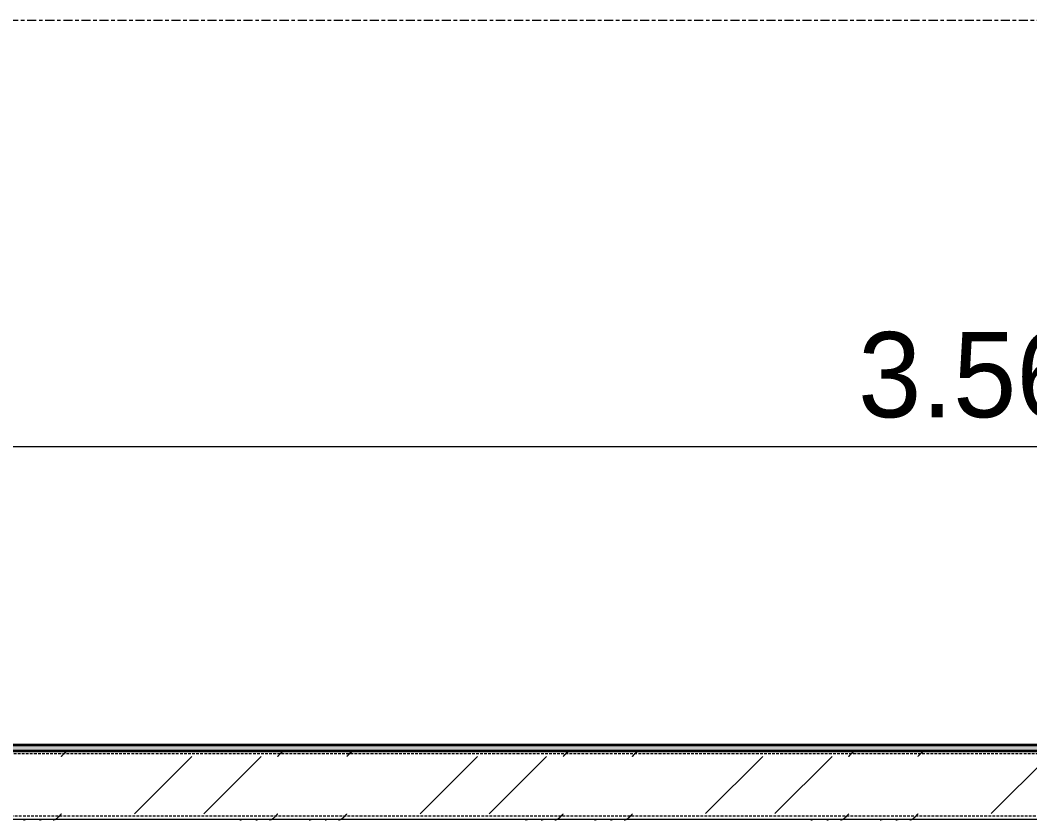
# Model space of a CAD drawing. Header units: centimetres. Extents: x -11896 to 2794, y -437 to 1921.
# Drawn here: x -3507.1 to -3329.3, y 374.7 to 515.5 of the extents above; entities that cross this region are included whole.
import ezdxf

# ---------------------------------------------------------------- set-up
doc = ezdxf.new("R2010")
doc.units = ezdxf.units.CM
doc.linetypes.add('Centre', pattern=[3.175, 0.635, -0.475, 1.59, -0.475])
doc.linetypes.add('Hidden', pattern=[0.714375, 0.47625, -0.238125])
for name, color, linetype, lineweight in [('A-ANNO-DIMS', 7, 'Continuous', 9), ('A-ANNO-DIMS-100', 7, 'Continuous', 9), ('A-FLOR', 7, 'Continuous', 9), ('A-FLOR-LEVL', 7, 'Continuous', 9), ('S-BEAM', 7, 'Continuous', 9)]:
    doc.layers.add(name, color=color, linetype=linetype, lineweight=lineweight)
doc.styles.add('Century Gothic_1', font='GOTHIC.TTF', dxfattribs={"height": 15})
doc.dimstyles.new('FCA_N_Cotas_E100', dxfattribs={"dimscale": 30.48, "dimtxt": 15.662524, "dimasz": 0.492126, "dimexe": 0.656168, "dimexo": 0.656168, "dimgap": 0.032808, "dimtad": 1, "dimlfac": 0.01, "dimrnd": 0.01, "dimzin": 0, "dimdsep": 46, "dimtxsty": 'Century Gothic_1', "dimblk1": 'OBLIQUE', "dimblk2": 'OBLIQUE', "dimsah": 1, "dimcen": 0.09, "dimdle": 0.656168, "dimazin": 2, "dimtfac": 1, "dimtdec": 4, "dimtix": 1, "dimtmove": 0, "dimatfit": 3, "dimfxl": 1, "dimtvp": 1, "dimtolj": 1, "dimtzin": 0, "dimarcsym": 2})

# ---------------------------------------------------------------- blocks, each defined once
blk = doc.blocks.new('FP_82-Sección 2-2')
at = {"layer": 'S-BEAM', "color": 9, "true_color": 0xc0c0c0}
for p, q in [((-4950.5, 385.91), (-4950.48, 385.93)), ((-4950.48, 385.93), (-4950.45, 385.96)), ((-4950.45, 385.96), (-4950.43, 385.99)), ((-4950.43, 385.99), (-4950.41, 386.01)), ((-4950.41, 386.01), (-4950.38, 386.04)), ((-4950.38, 386.04), (-4950.36, 386.07)), ((-4950.36, 386.07), (-4950.34, 386.09)), ((-4950.34, 386.09), (-4950.31, 386.12)), ((-4950.31, 386.12), (-4950.29, 386.14)), ((-4950.29, 386.14), (-4950.27, 386.17)), ((-4950.27, 386.17), (-4950.24, 386.19)), ((-4950.24, 386.19), (-4950.22, 386.22)), ((-4950.22, 386.22), (-4950.2, 386.24)), ((-4950.2, 386.24), (-4950.17, 386.27)), ((-4950.17, 386.27), (-4950.15, 386.29)), ((-4950.15, 386.29), (-4950.13, 386.32)), ((-4950.13, 386.32), (-4950.1, 386.34)), ((-4950.1, 386.34), (-4950.08, 386.36)), ((-4950.08, 386.36), (-4950.06, 386.39)), ((-4950.06, 386.39), (-4950.03, 386.41)), ((-4950.03, 386.41), (-4950.01, 386.43)), ((-4950.01, 386.43), (-4949.99, 386.46)), ((-4949.99, 386.46), (-4949.96, 386.48)), ((-4949.96, 386.48), (-4949.94, 386.5)), ((-4949.94, 386.5), (-4949.92, 386.52)), ((-4949.92, 386.52), (-4949.89, 386.54)), ((-4949.89, 386.54), (-4949.87, 386.56)), ((-4949.87, 386.56), (-4949.85, 386.59)), ((-4949.85, 386.59), (-4949.82, 386.61)), ((-4949.82, 386.61), (-4949.8, 386.62)), ((-4949.8, 386.62), (-4949.78, 386.64)), ((-4949.78, 386.64), (-4949.75, 386.66)), ((-4949.75, 386.66), (-4949.73, 386.68)), ((-4949.73, 386.68), (-4949.71, 386.7)), ((-4949.71, 386.7), (-4949.68, 386.72)), ((-4949.68, 386.72), (-4949.66, 386.73)), ((-4949.66, 386.73), (-4949.64, 386.75)), ((-4949.64, 386.75), (-4949.61, 386.77)), ((-4949.61, 386.77), (-4949.59, 386.78)), ((-4949.59, 386.78), (-4949.57, 386.8)), ((-4949.57, 386.8), (-4949.54, 386.81)), ((-4949.54, 386.81), (-4949.52, 386.82)), ((-4949.52, 386.82), (-4949.5, 386.84)), ((-4949.5, 386.84), (-4949.47, 386.85)), ((-4949.47, 386.85), (-4949.45, 386.86)), ((-4912.4, 385.91), (-4912.38, 385.93)), ((-4912.38, 385.93), (-4912.35, 385.96)), ((-4912.35, 385.96), (-4912.33, 385.99)), ((-4912.33, 385.99), (-4912.31, 386.01)), ((-4912.31, 386.01), (-4912.28, 386.04)), ((-4912.28, 386.04), (-4912.26, 386.07)), ((-4912.26, 386.07), (-4912.24, 386.09)), ((-4912.24, 386.09), (-4912.21, 386.12)), ((-4912.21, 386.12), (-4912.19, 386.14)), ((-4912.19, 386.14), (-4912.17, 386.17)), ((-4912.17, 386.17), (-4912.14, 386.19)), ((-4912.14, 386.19), (-4912.12, 386.22)), ((-4912.12, 386.22), (-4912.1, 386.24)), ((-4912.1, 386.24), (-4912.07, 386.27)), ((-4912.07, 386.27), (-4912.05, 386.29)), ((-4912.05, 386.29), (-4912.03, 386.32)), ((-4912.03, 386.32), (-4912, 386.34)), ((-4912, 386.34), (-4911.98, 386.36)), ((-4911.98, 386.36), (-4911.96, 386.39)), ((-4911.96, 386.39), (-4911.93, 386.41)), ((-4911.93, 386.41), (-4911.91, 386.43)), ((-4911.91, 386.43), (-4911.89, 386.46)), ((-4911.89, 386.46), (-4911.86, 386.48)), ((-4911.86, 386.48), (-4911.84, 386.5)), ((-4911.84, 386.5), (-4911.82, 386.52)), ((-4911.82, 386.52), (-4911.79, 386.54)), ((-4911.79, 386.54), (-4911.77, 386.56)), ((-4911.77, 386.56), (-4911.75, 386.59)), ((-4911.75, 386.59), (-4911.72, 386.61)), ((-4911.72, 386.61), (-4911.7, 386.62)), ((-4911.7, 386.62), (-4911.68, 386.64)), ((-4911.68, 386.64), (-4911.65, 386.66)), ((-4911.65, 386.66), (-4911.63, 386.68)), ((-4911.63, 386.68), (-4911.61, 386.7)), ((-4911.61, 386.7), (-4911.58, 386.72)), ((-4911.58, 386.72), (-4911.56, 386.73)), ((-4911.56, 386.73), (-4911.54, 386.75)), ((-4911.54, 386.75), (-4911.51, 386.77)), ((-4911.51, 386.77), (-4911.49, 386.78)), ((-4911.49, 386.78), (-4911.47, 386.8)), ((-4911.47, 386.8), (-4911.44, 386.81)), ((-4911.44, 386.81), (-4911.42, 386.82)), ((-4911.42, 386.82), (-4911.4, 386.84)), ((-4911.4, 386.84), (-4911.37, 386.85)), ((-4911.37, 386.85), (-4911.35, 386.86)), ((-4900.21, 385.91), (-4900.19, 385.93)), ((-4900.19, 385.93), (-4900.16, 385.96)), ((-4900.16, 385.96), (-4900.14, 385.99)), ((-4900.14, 385.99), (-4900.12, 386.01)), ((-4900.12, 386.01), (-4900.09, 386.04)), ((-4900.09, 386.04), (-4900.07, 386.07)), ((-4900.07, 386.07), (-4900.05, 386.09)), ((-4900.05, 386.09), (-4900.02, 386.12)), ((-4900.02, 386.12), (-4900, 386.14)), ((-4900, 386.14), (-4899.98, 386.17)), ((-4899.98, 386.17), (-4899.95, 386.19)), ((-4899.95, 386.19), (-4899.93, 386.22)), ((-4899.93, 386.22), (-4899.91, 386.24)), ((-4899.91, 386.24), (-4899.88, 386.27)), ((-4899.88, 386.27), (-4899.86, 386.29)), ((-4899.86, 386.29), (-4899.84, 386.32)), ((-4899.84, 386.32), (-4899.81, 386.34)), ((-4899.81, 386.34), (-4899.79, 386.36)), ((-4899.79, 386.36), (-4899.77, 386.39)), ((-4899.77, 386.39), (-4899.74, 386.41)), ((-4899.74, 386.41), (-4899.72, 386.43)), ((-4899.72, 386.43), (-4899.7, 386.46)), ((-4899.7, 386.46), (-4899.67, 386.48)), ((-4899.67, 386.48), (-4899.65, 386.5)), ((-4899.65, 386.5), (-4899.63, 386.52)), ((-4899.63, 386.52), (-4899.6, 386.54)), ((-4899.6, 386.54), (-4899.58, 386.56)), ((-4899.58, 386.56), (-4899.56, 386.59)), ((-4899.56, 386.59), (-4899.53, 386.61)), ((-4899.53, 386.61), (-4899.51, 386.62)), ((-4899.51, 386.62), (-4899.49, 386.64)), ((-4899.49, 386.64), (-4899.46, 386.66)), ((-4899.46, 386.66), (-4899.44, 386.68)), ((-4899.44, 386.68), (-4899.42, 386.7)), ((-4899.42, 386.7), (-4899.39, 386.72)), ((-4899.39, 386.72), (-4899.37, 386.73)), ((-4899.37, 386.73), (-4899.35, 386.75)), ((-4899.35, 386.75), (-4899.32, 386.77)), ((-4899.32, 386.77), (-4899.3, 386.78)), ((-4899.3, 386.78), (-4899.28, 386.8)), ((-4899.28, 386.8), (-4899.25, 386.81)), ((-4899.25, 386.81), (-4899.23, 386.82)), ((-4899.23, 386.82), (-4899.21, 386.84)), ((-4899.21, 386.84), (-4899.18, 386.85)), ((-4899.18, 386.85), (-4899.16, 386.86)), ((-4862.11, 385.91), (-4862.09, 385.93)), ((-4862.09, 385.93), (-4862.06, 385.96)), ((-4862.06, 385.96), (-4862.04, 385.99)), ((-4862.04, 385.99), (-4862.02, 386.01)), ((-4862.02, 386.01), (-4861.99, 386.04)), ((-4861.99, 386.04), (-4861.97, 386.07)), ((-4861.97, 386.07), (-4861.95, 386.09)), ((-4861.95, 386.09), (-4861.92, 386.12)), ((-4861.92, 386.12), (-4861.9, 386.14)), ((-4861.9, 386.14), (-4861.88, 386.17)), ((-4861.88, 386.17), (-4861.85, 386.19)), ((-4861.85, 386.19), (-4861.83, 386.22)), ((-4861.83, 386.22), (-4861.81, 386.24)), ((-4861.81, 386.24), (-4861.78, 386.27)), ((-4861.78, 386.27), (-4861.76, 386.29)), ((-4861.76, 386.29), (-4861.74, 386.32)), ((-4861.74, 386.32), (-4861.71, 386.34)), ((-4861.71, 386.34), (-4861.69, 386.36)), ((-4861.69, 386.36), (-4861.67, 386.39)), ((-4861.67, 386.39), (-4861.64, 386.41)), ((-4861.64, 386.41), (-4861.62, 386.43)), ((-4861.62, 386.43), (-4861.6, 386.46)), ((-4861.6, 386.46), (-4861.57, 386.48)), ((-4861.57, 386.48), (-4861.55, 386.5)), ((-4861.55, 386.5), (-4861.53, 386.52)), ((-4861.53, 386.52), (-4861.5, 386.54)), ((-4861.5, 386.54), (-4861.48, 386.56)), ((-4861.48, 386.56), (-4861.46, 386.59)), ((-4861.46, 386.59), (-4861.43, 386.61)), ((-4861.43, 386.61), (-4861.41, 386.62)), ((-4861.41, 386.62), (-4861.39, 386.64)), ((-4861.39, 386.64), (-4861.36, 386.66)), ((-4861.36, 386.66), (-4861.34, 386.68)), ((-4861.34, 386.68), (-4861.32, 386.7)), ((-4861.32, 386.7), (-4861.29, 386.72)), ((-4861.29, 386.72), (-4861.27, 386.73)), ((-4861.27, 386.73), (-4861.25, 386.75)), ((-4861.25, 386.75), (-4861.22, 386.77)), ((-4861.22, 386.77), (-4861.2, 386.78)), ((-4861.2, 386.78), (-4861.18, 386.8)), ((-4861.18, 386.8), (-4861.15, 386.81)), ((-4861.15, 386.81), (-4861.13, 386.82)), ((-4861.13, 386.82), (-4861.11, 386.84)), ((-4861.11, 386.84), (-4861.08, 386.85)), ((-4861.08, 386.85), (-4861.06, 386.86)), ((-4849.92, 385.91), (-4849.9, 385.93)), ((-4849.9, 385.93), (-4849.87, 385.96)), ((-4849.87, 385.96), (-4849.85, 385.99)), ((-4849.85, 385.99), (-4849.83, 386.01)), ((-4849.83, 386.01), (-4849.8, 386.04)), ((-4849.8, 386.04), (-4849.78, 386.07)), ((-4849.78, 386.07), (-4849.76, 386.09)), ((-4849.76, 386.09), (-4849.73, 386.12)), ((-4849.73, 386.12), (-4849.71, 386.14)), ((-4849.71, 386.14), (-4849.69, 386.17)), ((-4849.69, 386.17), (-4849.66, 386.19)), ((-4849.66, 386.19), (-4849.64, 386.22)), ((-4849.64, 386.22), (-4849.62, 386.24)), ((-4849.62, 386.24), (-4849.6, 386.27)), ((-4849.6, 386.27), (-4849.57, 386.29)), ((-4849.57, 386.29), (-4849.55, 386.32)), ((-4849.55, 386.32), (-4849.53, 386.34)), ((-4849.53, 386.34), (-4849.5, 386.36)), ((-4849.5, 386.36), (-4849.48, 386.39)), ((-4849.48, 386.39), (-4849.46, 386.41)), ((-4849.46, 386.41), (-4849.43, 386.43)), ((-4849.43, 386.43), (-4849.41, 386.46)), ((-4849.41, 386.46), (-4849.39, 386.48)), ((-4849.39, 386.48), (-4849.36, 386.5)), ((-4849.36, 386.5), (-4849.34, 386.52)), ((-4849.34, 386.52), (-4849.32, 386.54)), ((-4849.32, 386.54), (-4849.29, 386.56)), ((-4849.29, 386.56), (-4849.27, 386.59)), ((-4849.27, 386.59), (-4849.25, 386.61)), ((-4849.25, 386.61), (-4849.22, 386.62)), ((-4849.22, 386.62), (-4849.2, 386.64)), ((-4849.2, 386.64), (-4849.18, 386.66)), ((-4849.18, 386.66), (-4849.15, 386.68)), ((-4849.15, 386.68), (-4849.13, 386.7)), ((-4849.13, 386.7), (-4849.11, 386.72)), ((-4849.11, 386.72), (-4849.08, 386.73)), ((-4849.08, 386.73), (-4849.06, 386.75)), ((-4849.06, 386.75), (-4849.04, 386.77)), ((-4849.04, 386.77), (-4849.01, 386.78)), ((-4849.01, 386.78), (-4848.99, 386.8)), ((-4848.99, 386.8), (-4848.97, 386.81)), ((-4848.97, 386.81), (-4848.94, 386.82)), ((-4848.94, 386.82), (-4848.92, 386.84)), ((-4848.92, 386.84), (-4848.9, 386.85)), ((-4848.9, 386.85), (-4848.87, 386.86)), ((-4811.82, 385.91), (-4811.8, 385.93)), ((-4811.8, 385.93), (-4811.77, 385.96)), ((-4811.77, 385.96), (-4811.75, 385.99)), ((-4811.75, 385.99), (-4811.73, 386.01)), ((-4811.73, 386.01), (-4811.7, 386.04)), ((-4811.7, 386.04), (-4811.68, 386.07)), ((-4811.68, 386.07), (-4811.66, 386.09)), ((-4811.66, 386.09), (-4811.63, 386.12)), ((-4811.63, 386.12), (-4811.61, 386.14)), ((-4811.61, 386.14), (-4811.59, 386.17)), ((-4811.59, 386.17), (-4811.56, 386.19)), ((-4811.56, 386.19), (-4811.54, 386.22)), ((-4811.54, 386.22), (-4811.52, 386.24)), ((-4811.52, 386.24), (-4811.5, 386.27)), ((-4811.5, 386.27), (-4811.47, 386.29)), ((-4811.47, 386.29), (-4811.45, 386.32)), ((-4811.45, 386.32), (-4811.43, 386.34)), ((-4811.43, 386.34), (-4811.4, 386.36)), ((-4811.4, 386.36), (-4811.38, 386.39)), ((-4811.38, 386.39), (-4811.36, 386.41)), ((-4811.36, 386.41), (-4811.33, 386.43)), ((-4811.33, 386.43), (-4811.31, 386.46)), ((-4811.31, 386.46), (-4811.29, 386.48)), ((-4811.29, 386.48), (-4811.26, 386.5)), ((-4811.26, 386.5), (-4811.24, 386.52)), ((-4811.24, 386.52), (-4811.22, 386.54)), ((-4811.22, 386.54), (-4811.19, 386.56)), ((-4811.19, 386.56), (-4811.17, 386.59)), ((-4811.17, 386.59), (-4811.15, 386.61)), ((-4811.15, 386.61), (-4811.12, 386.62)), ((-4811.12, 386.62), (-4811.1, 386.64)), ((-4811.1, 386.64), (-4811.08, 386.66)), ((-4811.08, 386.66), (-4811.05, 386.68)), ((-4811.05, 386.68), (-4811.03, 386.7)), ((-4811.03, 386.7), (-4811.01, 386.72)), ((-4811.01, 386.72), (-4810.98, 386.73)), ((-4810.98, 386.73), (-4810.96, 386.75)), ((-4810.96, 386.75), (-4810.94, 386.77)), ((-4810.94, 386.77), (-4810.91, 386.78)), ((-4810.91, 386.78), (-4810.89, 386.8)), ((-4810.89, 386.8), (-4810.87, 386.81)), ((-4810.87, 386.81), (-4810.84, 386.82)), ((-4810.84, 386.82), (-4810.82, 386.84)), ((-4810.82, 386.84), (-4810.8, 386.85)), ((-4810.8, 386.85), (-4810.77, 386.86)), ((-4799.63, 385.91), (-4799.61, 385.93)), ((-4799.61, 385.93), (-4799.59, 385.96)), ((-4799.59, 385.96), (-4799.56, 385.99)), ((-4799.56, 385.99), (-4799.54, 386.01)), ((-4799.54, 386.01), (-4799.52, 386.04)), ((-4799.52, 386.04), (-4799.49, 386.07)), ((-4799.49, 386.07), (-4799.47, 386.09)), ((-4799.47, 386.09), (-4799.45, 386.12)), ((-4799.45, 386.12), (-4799.42, 386.14)), ((-4799.42, 386.14), (-4799.4, 386.17)), ((-4799.4, 386.17), (-4799.38, 386.19)), ((-4799.38, 386.19), (-4799.35, 386.22)), ((-4799.35, 386.22), (-4799.33, 386.24)), ((-4799.33, 386.24), (-4799.31, 386.27)), ((-4799.31, 386.27), (-4799.28, 386.29)), ((-4799.28, 386.29), (-4799.26, 386.32)), ((-4799.26, 386.32), (-4799.24, 386.34)), ((-4799.24, 386.34), (-4799.21, 386.36)), ((-4799.21, 386.36), (-4799.19, 386.39)), ((-4799.19, 386.39), (-4799.17, 386.41)), ((-4799.17, 386.41), (-4799.14, 386.43)), ((-4799.14, 386.43), (-4799.12, 386.46)), ((-4799.12, 386.46), (-4799.1, 386.48)), ((-4799.1, 386.48), (-4799.07, 386.5)), ((-4799.07, 386.5), (-4799.05, 386.52)), ((-4799.05, 386.52), (-4799.03, 386.54)), ((-4799.03, 386.54), (-4799, 386.56)), ((-4799, 386.56), (-4798.98, 386.59)), ((-4798.98, 386.59), (-4798.96, 386.61)), ((-4798.96, 386.61), (-4798.93, 386.62)), ((-4798.93, 386.62), (-4798.91, 386.64)), ((-4798.91, 386.64), (-4798.89, 386.66)), ((-4798.89, 386.66), (-4798.86, 386.68)), ((-4798.86, 386.68), (-4798.84, 386.7)), ((-4798.84, 386.7), (-4798.82, 386.72)), ((-4798.82, 386.72), (-4798.79, 386.73)), ((-4798.79, 386.73), (-4798.77, 386.75)), ((-4798.77, 386.75), (-4798.75, 386.77)), ((-4798.75, 386.77), (-4798.72, 386.78)), ((-4798.72, 386.78), (-4798.7, 386.8)), ((-4798.7, 386.8), (-4798.68, 386.81)), ((-4798.68, 386.81), (-4798.65, 386.82)), ((-4798.65, 386.82), (-4798.63, 386.84)), ((-4798.63, 386.84), (-4798.61, 386.85)), ((-4798.61, 386.85), (-4798.58, 386.86))]:
    blk.add_line(p, q, dxfattribs=at)
blk = doc.blocks.new('FP_83-Sección 2-2')
at = {"layer": 'S-BEAM', "color": 9, "true_color": 0xc0c0c0}
for p, q in [((-4951.11, 375.17), (-4951.08, 375.19)), ((-4951.08, 375.19), (-4951.06, 375.22)), ((-4951.06, 375.22), (-4951.04, 375.24)), ((-4951.04, 375.24), (-4951.01, 375.26)), ((-4951.01, 375.26), (-4950.99, 375.28)), ((-4950.99, 375.28), (-4950.97, 375.31)), ((-4950.97, 375.31), (-4950.94, 375.33)), ((-4950.94, 375.33), (-4950.92, 375.35)), ((-4950.92, 375.35), (-4950.9, 375.38)), ((-4950.9, 375.38), (-4950.87, 375.4)), ((-4950.87, 375.4), (-4950.85, 375.43)), ((-4950.85, 375.43), (-4950.83, 375.45)), ((-4950.83, 375.45), (-4950.8, 375.47)), ((-4950.8, 375.47), (-4950.78, 375.5)), ((-4950.78, 375.5), (-4950.76, 375.52)), ((-4950.76, 375.52), (-4950.73, 375.55)), ((-4950.73, 375.55), (-4950.71, 375.58)), ((-4950.71, 375.58), (-4950.69, 375.6)), ((-4950.69, 375.6), (-4950.66, 375.63)), ((-4950.66, 375.63), (-4950.64, 375.65)), ((-4950.64, 375.65), (-4950.62, 375.68)), ((-4950.62, 375.68), (-4950.59, 375.7)), ((-4950.59, 375.7), (-4950.57, 375.73)), ((-4950.57, 375.73), (-4950.55, 375.76)), ((-4950.55, 375.76), (-4950.52, 375.78)), ((-4950.52, 375.78), (-4950.5, 375.81)), ((-4913.01, 375.17), (-4912.98, 375.19)), ((-4912.98, 375.19), (-4912.96, 375.22)), ((-4912.96, 375.22), (-4912.94, 375.24)), ((-4912.94, 375.24), (-4912.91, 375.26)), ((-4912.91, 375.26), (-4912.89, 375.28)), ((-4912.89, 375.28), (-4912.87, 375.31)), ((-4912.87, 375.31), (-4912.84, 375.33)), ((-4912.84, 375.33), (-4912.82, 375.35)), ((-4912.82, 375.35), (-4912.8, 375.38)), ((-4912.8, 375.38), (-4912.77, 375.4)), ((-4912.77, 375.4), (-4912.75, 375.43)), ((-4912.75, 375.43), (-4912.73, 375.45)), ((-4912.73, 375.45), (-4912.7, 375.47)), ((-4912.7, 375.47), (-4912.68, 375.5)), ((-4912.68, 375.5), (-4912.66, 375.52)), ((-4912.66, 375.52), (-4912.63, 375.55)), ((-4912.63, 375.55), (-4912.61, 375.58)), ((-4912.61, 375.58), (-4912.59, 375.6)), ((-4912.59, 375.6), (-4912.56, 375.63)), ((-4912.56, 375.63), (-4912.54, 375.65)), ((-4912.54, 375.65), (-4912.52, 375.68)), ((-4912.52, 375.68), (-4912.49, 375.7)), ((-4912.49, 375.7), (-4912.47, 375.73)), ((-4912.47, 375.73), (-4912.45, 375.76)), ((-4912.45, 375.76), (-4912.42, 375.78)), ((-4912.42, 375.78), (-4912.4, 375.81)), ((-4900.82, 375.17), (-4900.79, 375.19)), ((-4900.79, 375.19), (-4900.77, 375.22)), ((-4900.77, 375.22), (-4900.75, 375.24)), ((-4900.75, 375.24), (-4900.72, 375.26)), ((-4900.72, 375.26), (-4900.7, 375.28)), ((-4900.7, 375.28), (-4900.68, 375.31)), ((-4900.68, 375.31), (-4900.65, 375.33)), ((-4900.65, 375.33), (-4900.63, 375.35)), ((-4900.63, 375.35), (-4900.61, 375.38)), ((-4900.61, 375.38), (-4900.58, 375.4)), ((-4900.58, 375.4), (-4900.56, 375.43)), ((-4900.56, 375.43), (-4900.54, 375.45)), ((-4900.54, 375.45), (-4900.51, 375.47)), ((-4900.51, 375.47), (-4900.49, 375.5)), ((-4900.49, 375.5), (-4900.47, 375.52)), ((-4900.47, 375.52), (-4900.44, 375.55)), ((-4900.44, 375.55), (-4900.42, 375.58)), ((-4900.42, 375.58), (-4900.4, 375.6)), ((-4900.4, 375.6), (-4900.37, 375.63)), ((-4900.37, 375.63), (-4900.35, 375.65)), ((-4900.35, 375.65), (-4900.33, 375.68)), ((-4900.33, 375.68), (-4900.3, 375.7)), ((-4900.3, 375.7), (-4900.28, 375.73)), ((-4900.28, 375.73), (-4900.26, 375.76)), ((-4900.26, 375.76), (-4900.23, 375.78)), ((-4900.23, 375.78), (-4900.21, 375.81)), ((-4862.72, 375.17), (-4862.69, 375.19)), ((-4862.69, 375.19), (-4862.67, 375.22)), ((-4862.67, 375.22), (-4862.65, 375.24)), ((-4862.65, 375.24), (-4862.62, 375.26)), ((-4862.62, 375.26), (-4862.6, 375.28)), ((-4862.6, 375.28), (-4862.58, 375.31)), ((-4862.58, 375.31), (-4862.55, 375.33)), ((-4862.55, 375.33), (-4862.53, 375.35)), ((-4862.53, 375.35), (-4862.51, 375.38)), ((-4862.51, 375.38), (-4862.48, 375.4)), ((-4862.48, 375.4), (-4862.46, 375.43)), ((-4862.46, 375.43), (-4862.44, 375.45)), ((-4862.44, 375.45), (-4862.41, 375.47)), ((-4862.41, 375.47), (-4862.39, 375.5)), ((-4862.39, 375.5), (-4862.37, 375.52)), ((-4862.37, 375.52), (-4862.34, 375.55)), ((-4862.34, 375.55), (-4862.32, 375.58)), ((-4862.32, 375.58), (-4862.3, 375.6)), ((-4862.3, 375.6), (-4862.27, 375.63)), ((-4862.27, 375.63), (-4862.25, 375.65)), ((-4862.25, 375.65), (-4862.23, 375.68)), ((-4862.23, 375.68), (-4862.2, 375.7)), ((-4862.2, 375.7), (-4862.18, 375.73)), ((-4862.18, 375.73), (-4862.16, 375.76)), ((-4862.16, 375.76), (-4862.13, 375.78)), ((-4862.13, 375.78), (-4862.11, 375.81)), ((-4850.53, 375.17), (-4850.5, 375.19)), ((-4850.5, 375.19), (-4850.48, 375.22)), ((-4850.48, 375.22), (-4850.46, 375.24)), ((-4850.46, 375.24), (-4850.43, 375.26)), ((-4850.43, 375.26), (-4850.41, 375.28)), ((-4850.41, 375.28), (-4850.39, 375.31)), ((-4850.39, 375.31), (-4850.36, 375.33)), ((-4850.36, 375.33), (-4850.34, 375.35)), ((-4850.34, 375.35), (-4850.32, 375.38)), ((-4850.32, 375.38), (-4850.29, 375.4)), ((-4850.29, 375.4), (-4850.27, 375.43)), ((-4850.27, 375.43), (-4850.25, 375.45)), ((-4850.25, 375.45), (-4850.22, 375.47)), ((-4850.22, 375.47), (-4850.2, 375.5)), ((-4850.2, 375.5), (-4850.18, 375.52)), ((-4850.18, 375.52), (-4850.15, 375.55)), ((-4850.15, 375.55), (-4850.13, 375.58)), ((-4850.13, 375.58), (-4850.11, 375.6)), ((-4850.11, 375.6), (-4850.08, 375.63)), ((-4850.08, 375.63), (-4850.06, 375.65)), ((-4850.06, 375.65), (-4850.04, 375.68)), ((-4850.04, 375.68), (-4850.01, 375.7)), ((-4850.01, 375.7), (-4849.99, 375.73)), ((-4849.99, 375.73), (-4849.97, 375.76)), ((-4849.97, 375.76), (-4849.95, 375.78)), ((-4849.95, 375.78), (-4849.92, 375.81)), ((-4812.43, 375.17), (-4812.4, 375.19)), ((-4812.4, 375.19), (-4812.38, 375.22)), ((-4812.38, 375.22), (-4812.36, 375.24)), ((-4812.36, 375.24), (-4812.33, 375.26)), ((-4812.33, 375.26), (-4812.31, 375.28)), ((-4812.31, 375.28), (-4812.29, 375.31)), ((-4812.29, 375.31), (-4812.26, 375.33)), ((-4812.26, 375.33), (-4812.24, 375.35)), ((-4812.24, 375.35), (-4812.22, 375.38)), ((-4812.22, 375.38), (-4812.19, 375.4)), ((-4812.19, 375.4), (-4812.17, 375.43)), ((-4812.17, 375.43), (-4812.15, 375.45)), ((-4812.15, 375.45), (-4812.12, 375.47)), ((-4812.12, 375.47), (-4812.1, 375.5)), ((-4812.1, 375.5), (-4812.08, 375.52)), ((-4812.08, 375.52), (-4812.05, 375.55)), ((-4812.05, 375.55), (-4812.03, 375.58)), ((-4812.03, 375.58), (-4812.01, 375.6)), ((-4812.01, 375.6), (-4811.98, 375.63)), ((-4811.98, 375.63), (-4811.96, 375.65)), ((-4811.96, 375.65), (-4811.94, 375.68)), ((-4811.94, 375.68), (-4811.91, 375.7)), ((-4811.91, 375.7), (-4811.89, 375.73)), ((-4811.89, 375.73), (-4811.87, 375.76)), ((-4811.87, 375.76), (-4811.85, 375.78)), ((-4811.85, 375.78), (-4811.82, 375.81)), ((-4800.24, 375.17), (-4800.22, 375.19)), ((-4800.22, 375.19), (-4800.19, 375.22)), ((-4800.19, 375.22), (-4800.17, 375.24)), ((-4800.17, 375.24), (-4800.15, 375.26)), ((-4800.15, 375.26), (-4800.12, 375.28)), ((-4800.12, 375.28), (-4800.1, 375.31)), ((-4800.1, 375.31), (-4800.08, 375.33)), ((-4800.08, 375.33), (-4800.05, 375.35)), ((-4800.05, 375.35), (-4800.03, 375.38)), ((-4800.03, 375.38), (-4800.01, 375.4)), ((-4800.01, 375.4), (-4799.98, 375.43)), ((-4799.98, 375.43), (-4799.96, 375.45)), ((-4799.96, 375.45), (-4799.94, 375.47)), ((-4799.94, 375.47), (-4799.91, 375.5)), ((-4799.91, 375.5), (-4799.89, 375.52)), ((-4799.89, 375.52), (-4799.87, 375.55)), ((-4799.87, 375.55), (-4799.84, 375.58)), ((-4799.84, 375.58), (-4799.82, 375.6)), ((-4799.82, 375.6), (-4799.8, 375.63)), ((-4799.8, 375.63), (-4799.77, 375.65)), ((-4799.77, 375.65), (-4799.75, 375.68)), ((-4799.75, 375.68), (-4799.73, 375.7)), ((-4799.73, 375.7), (-4799.7, 375.73)), ((-4799.7, 375.73), (-4799.68, 375.76)), ((-4799.68, 375.76), (-4799.66, 375.78)), ((-4799.66, 375.78), (-4799.63, 375.81)), ((-4951.97, 374.74), (-4951.95, 374.74)), ((-4951.95, 374.74), (-4951.92, 374.75)), ((-4951.92, 374.75), (-4951.9, 374.75)), ((-4951.9, 374.75), (-4951.88, 374.75)), ((-4951.88, 374.75), (-4951.85, 374.75)), ((-4951.85, 374.75), (-4951.83, 374.76)), ((-4951.83, 374.76), (-4951.81, 374.76)), ((-4951.81, 374.76), (-4951.78, 374.77)), ((-4951.78, 374.77), (-4951.76, 374.77)), ((-4951.76, 374.77), (-4951.74, 374.78)), ((-4951.74, 374.78), (-4951.71, 374.79)), ((-4951.71, 374.79), (-4951.69, 374.8)), ((-4951.69, 374.8), (-4951.67, 374.8)), ((-4951.67, 374.8), (-4951.64, 374.81)), ((-4951.64, 374.81), (-4951.62, 374.82)), ((-4951.62, 374.82), (-4951.6, 374.83)), ((-4951.6, 374.83), (-4951.57, 374.84)), ((-4951.57, 374.84), (-4951.55, 374.86)), ((-4951.55, 374.86), (-4951.53, 374.87)), ((-4951.53, 374.87), (-4951.5, 374.88)), ((-4951.5, 374.88), (-4951.48, 374.89)), ((-4951.48, 374.89), (-4951.46, 374.91)), ((-4951.46, 374.91), (-4951.43, 374.92)), ((-4951.43, 374.92), (-4951.41, 374.94)), ((-4951.41, 374.94), (-4951.39, 374.95)), ((-4951.39, 374.95), (-4951.36, 374.97)), ((-4951.36, 374.97), (-4951.34, 374.98)), ((-4951.34, 374.98), (-4951.32, 375)), ((-4951.32, 375), (-4951.29, 375.02)), ((-4951.29, 375.02), (-4951.27, 375.04)), ((-4951.27, 375.04), (-4951.25, 375.05)), ((-4951.25, 375.05), (-4951.22, 375.07)), ((-4951.22, 375.07), (-4951.2, 375.09)), ((-4951.2, 375.09), (-4951.18, 375.11)), ((-4951.18, 375.11), (-4951.15, 375.13)), ((-4951.15, 375.13), (-4951.13, 375.15)), ((-4951.13, 375.15), (-4951.11, 375.17)), ((-4913.87, 374.74), (-4913.85, 374.74)), ((-4913.85, 374.74), (-4913.82, 374.75)), ((-4913.82, 374.75), (-4913.8, 374.75)), ((-4913.8, 374.75), (-4913.78, 374.75)), ((-4913.78, 374.75), (-4913.75, 374.75)), ((-4913.75, 374.75), (-4913.73, 374.76)), ((-4913.73, 374.76), (-4913.71, 374.76)), ((-4913.71, 374.76), (-4913.68, 374.77)), ((-4913.68, 374.77), (-4913.66, 374.77)), ((-4913.66, 374.77), (-4913.64, 374.78)), ((-4913.64, 374.78), (-4913.61, 374.79)), ((-4913.61, 374.79), (-4913.59, 374.8)), ((-4913.59, 374.8), (-4913.57, 374.8)), ((-4913.57, 374.8), (-4913.54, 374.81)), ((-4913.54, 374.81), (-4913.52, 374.82)), ((-4913.52, 374.82), (-4913.5, 374.83)), ((-4913.5, 374.83), (-4913.47, 374.84)), ((-4913.47, 374.84), (-4913.45, 374.86)), ((-4913.45, 374.86), (-4913.43, 374.87)), ((-4913.43, 374.87), (-4913.4, 374.88)), ((-4913.4, 374.88), (-4913.38, 374.89)), ((-4913.38, 374.89), (-4913.36, 374.91)), ((-4913.36, 374.91), (-4913.33, 374.92)), ((-4913.33, 374.92), (-4913.31, 374.94)), ((-4913.31, 374.94), (-4913.29, 374.95)), ((-4913.29, 374.95), (-4913.26, 374.97)), ((-4913.26, 374.97), (-4913.24, 374.98)), ((-4913.24, 374.98), (-4913.22, 375)), ((-4913.22, 375), (-4913.19, 375.02)), ((-4913.19, 375.02), (-4913.17, 375.04)), ((-4913.17, 375.04), (-4913.15, 375.05)), ((-4913.15, 375.05), (-4913.12, 375.07)), ((-4913.12, 375.07), (-4913.1, 375.09)), ((-4913.1, 375.09), (-4913.08, 375.11)), ((-4913.08, 375.11), (-4913.05, 375.13)), ((-4913.05, 375.13), (-4913.03, 375.15)), ((-4913.03, 375.15), (-4913.01, 375.17)), ((-4901.68, 374.74), (-4901.66, 374.74)), ((-4901.66, 374.74), (-4901.63, 374.75)), ((-4901.63, 374.75), (-4901.61, 374.75)), ((-4901.61, 374.75), (-4901.59, 374.75)), ((-4901.59, 374.75), (-4901.56, 374.75)), ((-4901.56, 374.75), (-4901.54, 374.76)), ((-4901.54, 374.76), (-4901.52, 374.76)), ((-4901.52, 374.76), (-4901.49, 374.77)), ((-4901.49, 374.77), (-4901.47, 374.77)), ((-4901.47, 374.77), (-4901.45, 374.78)), ((-4901.45, 374.78), (-4901.42, 374.79)), ((-4901.42, 374.79), (-4901.4, 374.8)), ((-4901.4, 374.8), (-4901.38, 374.8)), ((-4901.38, 374.8), (-4901.35, 374.81)), ((-4901.35, 374.81), (-4901.33, 374.82)), ((-4901.33, 374.82), (-4901.31, 374.83)), ((-4901.31, 374.83), (-4901.28, 374.84)), ((-4901.28, 374.84), (-4901.26, 374.86)), ((-4901.26, 374.86), (-4901.24, 374.87)), ((-4901.24, 374.87), (-4901.21, 374.88)), ((-4901.21, 374.88), (-4901.19, 374.89)), ((-4901.19, 374.89), (-4901.17, 374.91)), ((-4901.17, 374.91), (-4901.14, 374.92)), ((-4901.14, 374.92), (-4901.12, 374.94)), ((-4901.12, 374.94), (-4901.1, 374.95)), ((-4901.1, 374.95), (-4901.07, 374.97)), ((-4901.07, 374.97), (-4901.05, 374.98)), ((-4901.05, 374.98), (-4901.03, 375)), ((-4901.03, 375), (-4901, 375.02)), ((-4901, 375.02), (-4900.98, 375.04)), ((-4900.98, 375.04), (-4900.96, 375.05)), ((-4900.96, 375.05), (-4900.93, 375.07)), ((-4900.93, 375.07), (-4900.91, 375.09)), ((-4900.91, 375.09), (-4900.89, 375.11)), ((-4900.89, 375.11), (-4900.86, 375.13)), ((-4900.86, 375.13), (-4900.84, 375.15)), ((-4900.84, 375.15), (-4900.82, 375.17)), ((-4863.58, 374.74), (-4863.56, 374.74)), ((-4863.56, 374.74), (-4863.53, 374.75)), ((-4863.53, 374.75), (-4863.51, 374.75)), ((-4863.51, 374.75), (-4863.49, 374.75)), ((-4863.49, 374.75), (-4863.46, 374.75)), ((-4863.46, 374.75), (-4863.44, 374.76)), ((-4863.44, 374.76), (-4863.42, 374.76)), ((-4863.42, 374.76), (-4863.39, 374.77)), ((-4863.39, 374.77), (-4863.37, 374.77)), ((-4863.37, 374.77), (-4863.35, 374.78)), ((-4863.35, 374.78), (-4863.32, 374.79)), ((-4863.32, 374.79), (-4863.3, 374.8)), ((-4863.3, 374.8), (-4863.28, 374.8)), ((-4863.28, 374.8), (-4863.25, 374.81)), ((-4863.25, 374.81), (-4863.23, 374.82)), ((-4863.23, 374.82), (-4863.21, 374.83)), ((-4863.21, 374.83), (-4863.18, 374.84)), ((-4863.18, 374.84), (-4863.16, 374.86)), ((-4863.16, 374.86), (-4863.14, 374.87)), ((-4863.14, 374.87), (-4863.11, 374.88)), ((-4863.11, 374.88), (-4863.09, 374.89)), ((-4863.09, 374.89), (-4863.07, 374.91)), ((-4863.07, 374.91), (-4863.04, 374.92)), ((-4863.04, 374.92), (-4863.02, 374.94)), ((-4863.02, 374.94), (-4863, 374.95)), ((-4863, 374.95), (-4862.97, 374.97)), ((-4862.97, 374.97), (-4862.95, 374.98)), ((-4862.95, 374.98), (-4862.93, 375)), ((-4862.93, 375), (-4862.9, 375.02)), ((-4862.9, 375.02), (-4862.88, 375.04)), ((-4862.88, 375.04), (-4862.86, 375.05)), ((-4862.86, 375.05), (-4862.83, 375.07)), ((-4862.83, 375.07), (-4862.81, 375.09)), ((-4862.81, 375.09), (-4862.79, 375.11)), ((-4862.79, 375.11), (-4862.76, 375.13)), ((-4862.76, 375.13), (-4862.74, 375.15)), ((-4862.74, 375.15), (-4862.72, 375.17)), ((-4851.39, 374.74), (-4851.37, 374.74)), ((-4851.37, 374.74), (-4851.34, 374.75)), ((-4851.34, 374.75), (-4851.32, 374.75)), ((-4851.32, 374.75), (-4851.3, 374.75)), ((-4851.3, 374.75), (-4851.27, 374.75)), ((-4851.27, 374.75), (-4851.25, 374.76)), ((-4851.25, 374.76), (-4851.23, 374.76)), ((-4851.23, 374.76), (-4851.2, 374.77)), ((-4851.2, 374.77), (-4851.18, 374.77)), ((-4851.18, 374.77), (-4851.16, 374.78)), ((-4851.16, 374.78), (-4851.13, 374.79)), ((-4851.13, 374.79), (-4851.11, 374.8)), ((-4851.11, 374.8), (-4851.09, 374.8)), ((-4851.09, 374.8), (-4851.06, 374.81)), ((-4851.06, 374.81), (-4851.04, 374.82)), ((-4851.04, 374.82), (-4851.02, 374.83)), ((-4851.02, 374.83), (-4850.99, 374.84)), ((-4850.99, 374.84), (-4850.97, 374.86)), ((-4850.97, 374.86), (-4850.95, 374.87)), ((-4850.95, 374.87), (-4850.92, 374.88)), ((-4850.92, 374.88), (-4850.9, 374.89)), ((-4850.9, 374.89), (-4850.88, 374.91)), ((-4850.88, 374.91), (-4850.85, 374.92)), ((-4850.85, 374.92), (-4850.83, 374.94)), ((-4850.83, 374.94), (-4850.81, 374.95)), ((-4850.81, 374.95), (-4850.78, 374.97)), ((-4850.78, 374.97), (-4850.76, 374.98)), ((-4850.76, 374.98), (-4850.74, 375)), ((-4850.74, 375), (-4850.71, 375.02)), ((-4850.71, 375.02), (-4850.69, 375.04)), ((-4850.69, 375.04), (-4850.67, 375.05)), ((-4850.67, 375.05), (-4850.64, 375.07)), ((-4850.64, 375.07), (-4850.62, 375.09)), ((-4850.62, 375.09), (-4850.6, 375.11)), ((-4850.6, 375.11), (-4850.57, 375.13)), ((-4850.57, 375.13), (-4850.55, 375.15)), ((-4850.55, 375.15), (-4850.53, 375.17)), ((-4813.29, 374.74), (-4813.27, 374.74)), ((-4813.27, 374.74), (-4813.24, 374.75)), ((-4813.24, 374.75), (-4813.22, 374.75)), ((-4813.22, 374.75), (-4813.2, 374.75)), ((-4813.2, 374.75), (-4813.17, 374.75)), ((-4813.17, 374.75), (-4813.15, 374.76)), ((-4813.15, 374.76), (-4813.13, 374.76)), ((-4813.13, 374.76), (-4813.1, 374.77)), ((-4813.1, 374.77), (-4813.08, 374.77)), ((-4813.08, 374.77), (-4813.06, 374.78)), ((-4813.06, 374.78), (-4813.03, 374.79)), ((-4813.03, 374.79), (-4813.01, 374.8)), ((-4813.01, 374.8), (-4812.99, 374.8)), ((-4812.99, 374.8), (-4812.96, 374.81)), ((-4812.96, 374.81), (-4812.94, 374.82)), ((-4812.94, 374.82), (-4812.92, 374.83)), ((-4812.92, 374.83), (-4812.89, 374.84)), ((-4812.89, 374.84), (-4812.87, 374.86)), ((-4812.87, 374.86), (-4812.85, 374.87)), ((-4812.85, 374.87), (-4812.82, 374.88)), ((-4812.82, 374.88), (-4812.8, 374.89)), ((-4812.8, 374.89), (-4812.78, 374.91)), ((-4812.78, 374.91), (-4812.75, 374.92)), ((-4812.75, 374.92), (-4812.73, 374.94)), ((-4812.73, 374.94), (-4812.71, 374.95)), ((-4812.71, 374.95), (-4812.68, 374.97)), ((-4812.68, 374.97), (-4812.66, 374.98)), ((-4812.66, 374.98), (-4812.64, 375)), ((-4812.64, 375), (-4812.61, 375.02)), ((-4812.61, 375.02), (-4812.59, 375.04)), ((-4812.59, 375.04), (-4812.57, 375.05)), ((-4812.57, 375.05), (-4812.54, 375.07)), ((-4812.54, 375.07), (-4812.52, 375.09)), ((-4812.52, 375.09), (-4812.5, 375.11)), ((-4812.5, 375.11), (-4812.47, 375.13)), ((-4812.47, 375.13), (-4812.45, 375.15)), ((-4812.45, 375.15), (-4812.43, 375.17)), ((-4801.1, 374.74), (-4801.08, 374.74)), ((-4801.08, 374.74), (-4801.05, 374.75)), ((-4801.05, 374.75), (-4801.03, 374.75)), ((-4801.03, 374.75), (-4801.01, 374.75)), ((-4801.01, 374.75), (-4800.98, 374.75)), ((-4800.98, 374.75), (-4800.96, 374.76)), ((-4800.96, 374.76), (-4800.94, 374.76)), ((-4800.94, 374.76), (-4800.91, 374.77)), ((-4800.91, 374.77), (-4800.89, 374.77)), ((-4800.89, 374.77), (-4800.87, 374.78)), ((-4800.87, 374.78), (-4800.84, 374.79)), ((-4800.84, 374.79), (-4800.82, 374.8)), ((-4800.82, 374.8), (-4800.8, 374.8)), ((-4800.8, 374.8), (-4800.77, 374.81)), ((-4800.77, 374.81), (-4800.75, 374.82)), ((-4800.75, 374.82), (-4800.73, 374.83)), ((-4800.73, 374.83), (-4800.7, 374.84)), ((-4800.7, 374.84), (-4800.68, 374.86)), ((-4800.68, 374.86), (-4800.66, 374.87)), ((-4800.66, 374.87), (-4800.63, 374.88)), ((-4800.63, 374.88), (-4800.61, 374.89)), ((-4800.61, 374.89), (-4800.59, 374.91)), ((-4800.59, 374.91), (-4800.56, 374.92)), ((-4800.56, 374.92), (-4800.54, 374.94)), ((-4800.54, 374.94), (-4800.52, 374.95)), ((-4800.52, 374.95), (-4800.49, 374.97)), ((-4800.49, 374.97), (-4800.47, 374.98)), ((-4800.47, 374.98), (-4800.45, 375)), ((-4800.45, 375), (-4800.43, 375.02)), ((-4800.43, 375.02), (-4800.4, 375.04)), ((-4800.4, 375.04), (-4800.38, 375.05)), ((-4800.38, 375.05), (-4800.36, 375.07)), ((-4800.36, 375.07), (-4800.33, 375.09)), ((-4800.33, 375.09), (-4800.31, 375.11)), ((-4800.31, 375.11), (-4800.29, 375.13)), ((-4800.29, 375.13), (-4800.26, 375.15)), ((-4800.26, 375.15), (-4800.24, 375.17))]:
    blk.add_line(p, q, dxfattribs=at)
at = {"layer": 'S-BEAM'}
blk.add_line((-4965.59, 374.86), (-4616.75, 374.86), dxfattribs=at)
blk = doc.blocks.new('HSS Rectangular - 50 x 120-1656454-Sección 2-2')
at = {"layer": 'S-BEAM', "true_color": 0xc0c0c0}
h = blk.add_hatch(dxfattribs=at)
h.set_pattern_fill('FP_7', color=9, style=0, pattern_type=2)
h.set_pattern_definition([(45, (-5061.785, 712), (-25.1447, 25.1447), []), (45, (-5061.785, 750.1), (-25.1447, 25.1447), [])])
h.paths.add_polyline_path([(-4965.59, 375.81), (-4615.53, 375.86), (-4615.53, 385.91), (-4965.59, 385.91), (-4965.59, 376.98)])
at = {"layer": 'S-BEAM', "linetype": 'Hidden'}
for p, q in [((-4615.53, 386.36), (-4965.59, 386.36)), ((-4616.75, 375.36), (-4965.59, 375.36))]:
    blk.add_line(p, q, dxfattribs=at)
at = {"layer": 'S-BEAM'}
for name in ['FP_82-Sección 2-2', 'FP_83-Sección 2-2']:
    blk.add_blockref(name, (0, 0), dxfattribs=at)
blk = doc.blocks.new('FP_86-Sección 2-2')
at = {"layer": 'S-BEAM', "color": 9, "true_color": 0xc0c0c0}
for p, q in [((-4954.37, 374.74), (-4954.34, 374.74)), ((-4954.34, 374.74), (-4954.32, 374.75)), ((-4954.32, 374.75), (-4954.29, 374.75)), ((-4954.29, 374.75), (-4954.27, 374.75)), ((-4954.27, 374.75), (-4954.25, 374.75)), ((-4954.25, 374.75), (-4954.22, 374.76)), ((-4954.22, 374.76), (-4954.2, 374.76)), ((-4954.2, 374.76), (-4954.18, 374.77)), ((-4954.18, 374.77), (-4954.15, 374.77)), ((-4954.15, 374.77), (-4954.13, 374.78)), ((-4954.13, 374.78), (-4954.1, 374.79)), ((-4954.1, 374.79), (-4954.08, 374.8)), ((-4954.08, 374.8), (-4954.06, 374.8)), ((-4954.06, 374.8), (-4954.03, 374.81)), ((-4954.03, 374.81), (-4954.01, 374.82)), ((-4954.01, 374.82), (-4953.99, 374.83)), ((-4953.99, 374.83), (-4953.96, 374.84)), ((-4953.96, 374.84), (-4953.94, 374.86)), ((-4916.27, 374.74), (-4916.25, 374.74)), ((-4916.25, 374.74), (-4916.22, 374.75)), ((-4916.22, 374.75), (-4916.2, 374.75)), ((-4916.2, 374.75), (-4916.18, 374.75)), ((-4916.18, 374.75), (-4916.15, 374.75)), ((-4916.15, 374.75), (-4916.13, 374.76)), ((-4916.13, 374.76), (-4916.1, 374.76)), ((-4916.1, 374.76), (-4916.08, 374.77)), ((-4916.08, 374.77), (-4916.06, 374.77)), ((-4916.06, 374.77), (-4916.03, 374.78)), ((-4916.03, 374.78), (-4916.01, 374.79)), ((-4916.01, 374.79), (-4915.99, 374.8)), ((-4915.99, 374.8), (-4915.96, 374.8)), ((-4915.96, 374.8), (-4915.94, 374.81)), ((-4915.94, 374.81), (-4915.91, 374.82)), ((-4915.91, 374.82), (-4915.89, 374.83)), ((-4915.89, 374.83), (-4915.87, 374.84)), ((-4915.87, 374.84), (-4915.84, 374.86)), ((-4904.08, 374.74), (-4904.06, 374.74)), ((-4904.06, 374.74), (-4904.03, 374.75)), ((-4904.03, 374.75), (-4904.01, 374.75)), ((-4904.01, 374.75), (-4903.99, 374.75)), ((-4903.99, 374.75), (-4903.96, 374.75)), ((-4903.96, 374.75), (-4903.94, 374.76)), ((-4903.94, 374.76), (-4903.92, 374.76)), ((-4903.92, 374.76), (-4903.89, 374.77)), ((-4903.89, 374.77), (-4903.87, 374.77)), ((-4903.87, 374.77), (-4903.84, 374.78)), ((-4903.84, 374.78), (-4903.82, 374.79)), ((-4903.82, 374.79), (-4903.8, 374.8)), ((-4903.8, 374.8), (-4903.77, 374.8)), ((-4903.77, 374.8), (-4903.75, 374.81)), ((-4903.75, 374.81), (-4903.73, 374.82)), ((-4903.73, 374.82), (-4903.7, 374.83)), ((-4903.7, 374.83), (-4903.68, 374.84)), ((-4903.68, 374.84), (-4903.66, 374.86)), ((-4865.99, 374.74), (-4865.96, 374.74)), ((-4865.96, 374.74), (-4865.94, 374.75)), ((-4865.94, 374.75), (-4865.92, 374.75)), ((-4865.92, 374.75), (-4865.89, 374.75)), ((-4865.89, 374.75), (-4865.87, 374.75)), ((-4865.87, 374.75), (-4865.84, 374.76)), ((-4865.84, 374.76), (-4865.82, 374.76)), ((-4865.82, 374.76), (-4865.8, 374.77)), ((-4865.8, 374.77), (-4865.77, 374.77)), ((-4865.77, 374.77), (-4865.75, 374.78)), ((-4865.75, 374.78), (-4865.73, 374.79)), ((-4865.73, 374.79), (-4865.7, 374.8)), ((-4865.7, 374.8), (-4865.68, 374.8)), ((-4865.68, 374.8), (-4865.65, 374.81)), ((-4865.65, 374.81), (-4865.63, 374.82)), ((-4865.63, 374.82), (-4865.61, 374.83)), ((-4865.61, 374.83), (-4865.58, 374.84)), ((-4865.58, 374.84), (-4865.56, 374.86)), ((-4853.8, 374.74), (-4853.78, 374.74)), ((-4853.78, 374.74), (-4853.75, 374.75)), ((-4853.75, 374.75), (-4853.73, 374.75)), ((-4853.73, 374.75), (-4853.7, 374.75)), ((-4853.7, 374.75), (-4853.68, 374.75)), ((-4853.68, 374.75), (-4853.66, 374.76)), ((-4853.66, 374.76), (-4853.63, 374.76)), ((-4853.63, 374.76), (-4853.61, 374.77)), ((-4853.61, 374.77), (-4853.59, 374.77)), ((-4853.59, 374.77), (-4853.56, 374.78)), ((-4853.56, 374.78), (-4853.54, 374.79)), ((-4853.54, 374.79), (-4853.51, 374.8)), ((-4853.51, 374.8), (-4853.49, 374.8)), ((-4853.49, 374.8), (-4853.47, 374.81)), ((-4853.47, 374.81), (-4853.44, 374.82)), ((-4853.44, 374.82), (-4853.42, 374.83)), ((-4853.42, 374.83), (-4853.4, 374.84)), ((-4853.4, 374.84), (-4853.37, 374.86)), ((-4815.7, 374.74), (-4815.68, 374.74)), ((-4815.68, 374.74), (-4815.66, 374.75)), ((-4815.66, 374.75), (-4815.63, 374.75)), ((-4815.63, 374.75), (-4815.61, 374.75)), ((-4815.61, 374.75), (-4815.59, 374.75)), ((-4815.59, 374.75), (-4815.56, 374.76)), ((-4815.56, 374.76), (-4815.54, 374.76)), ((-4815.54, 374.76), (-4815.51, 374.77)), ((-4815.51, 374.77), (-4815.49, 374.77)), ((-4815.49, 374.77), (-4815.47, 374.78)), ((-4815.47, 374.78), (-4815.44, 374.79)), ((-4815.44, 374.79), (-4815.42, 374.8)), ((-4815.42, 374.8), (-4815.4, 374.8)), ((-4815.4, 374.8), (-4815.37, 374.81)), ((-4815.37, 374.81), (-4815.35, 374.82)), ((-4815.35, 374.82), (-4815.32, 374.83)), ((-4815.32, 374.83), (-4815.3, 374.84)), ((-4815.3, 374.84), (-4815.28, 374.86)), ((-4803.52, 374.74), (-4803.49, 374.74)), ((-4803.49, 374.74), (-4803.47, 374.75)), ((-4803.47, 374.75), (-4803.45, 374.75)), ((-4803.45, 374.75), (-4803.42, 374.75)), ((-4803.42, 374.75), (-4803.4, 374.75)), ((-4803.4, 374.75), (-4803.37, 374.76)), ((-4803.37, 374.76), (-4803.35, 374.76)), ((-4803.35, 374.76), (-4803.33, 374.77)), ((-4803.33, 374.77), (-4803.3, 374.77)), ((-4803.3, 374.77), (-4803.28, 374.78)), ((-4803.28, 374.78), (-4803.26, 374.79)), ((-4803.26, 374.79), (-4803.23, 374.8)), ((-4803.23, 374.8), (-4803.21, 374.8)), ((-4803.21, 374.8), (-4803.18, 374.81)), ((-4803.18, 374.81), (-4803.16, 374.82)), ((-4803.16, 374.82), (-4803.14, 374.83)), ((-4803.14, 374.83), (-4803.11, 374.84)), ((-4803.11, 374.84), (-4803.09, 374.86))]:
    blk.add_line(p, q, dxfattribs=at)
blk = doc.blocks.new('HSS Rectangular - 50 x 120-1656544-Sección 2-2')
at = {"layer": 'S-BEAM'}
blk.add_blockref('FP_86-Sección 2-2', (0, 0), dxfattribs=at)
blk = doc.blocks.new('FP_89-Sección 2-2')
at = {"layer": 'S-BEAM', "color": 9, "true_color": 0xc0c0c0}
for p, q in [((-4957.17, 374.74), (-4957.15, 374.74)), ((-4957.15, 374.74), (-4957.12, 374.75)), ((-4957.12, 374.75), (-4957.1, 374.75)), ((-4957.1, 374.75), (-4957.08, 374.75)), ((-4957.08, 374.75), (-4957.05, 374.75)), ((-4957.05, 374.75), (-4957.03, 374.76)), ((-4957.03, 374.76), (-4957.01, 374.76)), ((-4957.01, 374.76), (-4956.98, 374.77)), ((-4956.98, 374.77), (-4956.96, 374.77)), ((-4956.96, 374.77), (-4956.93, 374.78)), ((-4956.93, 374.78), (-4956.91, 374.79)), ((-4956.91, 374.79), (-4956.89, 374.8)), ((-4956.89, 374.8), (-4956.86, 374.8)), ((-4956.86, 374.8), (-4956.84, 374.81)), ((-4956.84, 374.81), (-4956.82, 374.82)), ((-4956.82, 374.82), (-4956.79, 374.83)), ((-4956.79, 374.83), (-4956.77, 374.84)), ((-4956.77, 374.84), (-4956.74, 374.86)), ((-4919.08, 374.74), (-4919.05, 374.74)), ((-4919.05, 374.74), (-4919.03, 374.75)), ((-4919.03, 374.75), (-4919.01, 374.75)), ((-4919.01, 374.75), (-4918.98, 374.75)), ((-4918.98, 374.75), (-4918.96, 374.75)), ((-4918.96, 374.75), (-4918.93, 374.76)), ((-4918.93, 374.76), (-4918.91, 374.76)), ((-4918.91, 374.76), (-4918.89, 374.77)), ((-4918.89, 374.77), (-4918.86, 374.77)), ((-4918.86, 374.77), (-4918.84, 374.78)), ((-4918.84, 374.78), (-4918.82, 374.79)), ((-4918.82, 374.79), (-4918.79, 374.8)), ((-4918.79, 374.8), (-4918.77, 374.8)), ((-4918.77, 374.8), (-4918.74, 374.81)), ((-4918.74, 374.81), (-4918.72, 374.82)), ((-4918.72, 374.82), (-4918.7, 374.83)), ((-4918.7, 374.83), (-4918.67, 374.84)), ((-4918.67, 374.84), (-4918.65, 374.86)), ((-4906.89, 374.74), (-4906.87, 374.74)), ((-4906.87, 374.74), (-4906.84, 374.75)), ((-4906.84, 374.75), (-4906.82, 374.75)), ((-4906.82, 374.75), (-4906.79, 374.75)), ((-4906.79, 374.75), (-4906.77, 374.75)), ((-4906.77, 374.75), (-4906.75, 374.76)), ((-4906.75, 374.76), (-4906.72, 374.76)), ((-4906.72, 374.76), (-4906.7, 374.77)), ((-4906.7, 374.77), (-4906.68, 374.77)), ((-4906.68, 374.77), (-4906.65, 374.78)), ((-4906.65, 374.78), (-4906.63, 374.79)), ((-4906.63, 374.79), (-4906.6, 374.8)), ((-4906.6, 374.8), (-4906.58, 374.8)), ((-4906.58, 374.8), (-4906.56, 374.81)), ((-4906.56, 374.81), (-4906.53, 374.82)), ((-4906.53, 374.82), (-4906.51, 374.83)), ((-4906.51, 374.83), (-4906.49, 374.84)), ((-4906.49, 374.84), (-4906.46, 374.86)), ((-4868.79, 374.74), (-4868.77, 374.74)), ((-4868.77, 374.74), (-4868.75, 374.75)), ((-4868.75, 374.75), (-4868.72, 374.75)), ((-4868.72, 374.75), (-4868.7, 374.75)), ((-4868.7, 374.75), (-4868.68, 374.75)), ((-4868.68, 374.75), (-4868.65, 374.76)), ((-4868.65, 374.76), (-4868.63, 374.76)), ((-4868.63, 374.76), (-4868.6, 374.77)), ((-4868.6, 374.77), (-4868.58, 374.77)), ((-4868.58, 374.77), (-4868.56, 374.78)), ((-4868.56, 374.78), (-4868.53, 374.79)), ((-4868.53, 374.79), (-4868.51, 374.8)), ((-4868.51, 374.8), (-4868.49, 374.8)), ((-4868.49, 374.8), (-4868.46, 374.81)), ((-4868.46, 374.81), (-4868.44, 374.82)), ((-4868.44, 374.82), (-4868.41, 374.83)), ((-4868.41, 374.83), (-4868.39, 374.84)), ((-4868.39, 374.84), (-4868.37, 374.86)), ((-4856.61, 374.74), (-4856.58, 374.74)), ((-4856.58, 374.74), (-4856.56, 374.75)), ((-4856.56, 374.75), (-4856.54, 374.75)), ((-4856.54, 374.75), (-4856.51, 374.75)), ((-4856.51, 374.75), (-4856.49, 374.75)), ((-4856.49, 374.75), (-4856.46, 374.76)), ((-4856.46, 374.76), (-4856.44, 374.76)), ((-4856.44, 374.76), (-4856.42, 374.77)), ((-4856.42, 374.77), (-4856.39, 374.77)), ((-4856.39, 374.77), (-4856.37, 374.78)), ((-4856.37, 374.78), (-4856.34, 374.79)), ((-4856.34, 374.79), (-4856.32, 374.8)), ((-4856.32, 374.8), (-4856.3, 374.8)), ((-4856.3, 374.8), (-4856.27, 374.81)), ((-4856.27, 374.81), (-4856.25, 374.82)), ((-4856.25, 374.82), (-4856.23, 374.83)), ((-4856.23, 374.83), (-4856.2, 374.84)), ((-4856.2, 374.84), (-4856.18, 374.86)), ((-4818.51, 374.74), (-4818.49, 374.74)), ((-4818.49, 374.74), (-4818.46, 374.75)), ((-4818.46, 374.75), (-4818.44, 374.75)), ((-4818.44, 374.75), (-4818.42, 374.75)), ((-4818.42, 374.75), (-4818.39, 374.75)), ((-4818.39, 374.75), (-4818.37, 374.76)), ((-4818.37, 374.76), (-4818.35, 374.76)), ((-4818.35, 374.76), (-4818.32, 374.77)), ((-4818.32, 374.77), (-4818.3, 374.77)), ((-4818.3, 374.77), (-4818.27, 374.78)), ((-4818.27, 374.78), (-4818.25, 374.79)), ((-4818.25, 374.79), (-4818.23, 374.8)), ((-4818.23, 374.8), (-4818.2, 374.8)), ((-4818.2, 374.8), (-4818.18, 374.81)), ((-4818.18, 374.81), (-4818.16, 374.82)), ((-4818.16, 374.82), (-4818.13, 374.83)), ((-4818.13, 374.83), (-4818.11, 374.84)), ((-4818.11, 374.84), (-4818.08, 374.86)), ((-4806.32, 374.74), (-4806.3, 374.74)), ((-4806.3, 374.74), (-4806.28, 374.75)), ((-4806.28, 374.75), (-4806.25, 374.75)), ((-4806.25, 374.75), (-4806.23, 374.75)), ((-4806.23, 374.75), (-4806.2, 374.75)), ((-4806.2, 374.75), (-4806.18, 374.76)), ((-4806.18, 374.76), (-4806.16, 374.76)), ((-4806.16, 374.76), (-4806.13, 374.77)), ((-4806.13, 374.77), (-4806.11, 374.77)), ((-4806.11, 374.77), (-4806.09, 374.78)), ((-4806.09, 374.78), (-4806.06, 374.79)), ((-4806.06, 374.79), (-4806.04, 374.8)), ((-4806.04, 374.8), (-4806.01, 374.8)), ((-4806.01, 374.8), (-4805.99, 374.81)), ((-4805.99, 374.81), (-4805.97, 374.82)), ((-4805.97, 374.82), (-4805.94, 374.83)), ((-4805.94, 374.83), (-4805.92, 374.84)), ((-4805.92, 374.84), (-4805.9, 374.86))]:
    blk.add_line(p, q, dxfattribs=at)
blk = doc.blocks.new('HSS Rectangular - 50 x 120-1656615-Sección 2-2')
at = {"layer": 'S-BEAM'}
blk.add_blockref('FP_89-Sección 2-2', (0, 0), dxfattribs=at)
blk = doc.blocks.new('DIMBLOCK37-Sección 2-2')
at = {"layer": 'A-ANNO-DIMS-100'}
for p, q in [((-3517.21, 440.39), (-3517.21, 460.39)), ((-3161.09, 440.39), (-3161.09, 460.39)), ((-3161.09, 440.39), (-3537.21, 440.39)), ((-3517.21, 440.39), (-3517.21, 395.86)), ((-3161.09, 440.39), (-3161.09, 395.86))]:
    blk.add_line(p, q, dxfattribs=at)
at = {"layer": 'A-ANNO-DIMS-100', "lineweight": 35}
for p, q in [((-3517.21, 440.39), (-3509.71, 447.89)), ((-3161.09, 440.39), (-3153.59, 447.89)), ((-3517.21, 440.39), (-3524.71, 432.89)), ((-3161.09, 440.39), (-3168.59, 432.89))]:
    blk.add_line(p, q, dxfattribs=at)
at = {"layer": 'A-ANNO-DIMS-100', "color": 0, "insert": (-3359.54, 460.62), "char_height": 15, "width": 48.9267, "attachment_point": 1, "line_spacing_factor": 0.984502, "style": 'Century Gothic_1'}
blk.add_mtext('3.56', dxfattribs=at)
blk = doc.blocks.new('_Oblique')
at = {"color": 0, "linetype": 'ByBlock', "lineweight": -2}
blk.add_line((-0.5, -0.5), (0.5, 0.5), dxfattribs=at)

msp = doc.modelspace()

# ---------------------------------------------------------------- hatches: boundary and pattern name
at = {"layer": 'A-FLOR', "true_color": 0x9a9a9a}
msp.add_hatch(color=253, dxfattribs=at).paths.add_polyline_path([(-2269.9, 386.859), (-2238.875, 386.859), (-2238.875, 387.859), (-3524.545, 387.859), (-3524.545, 386.859), (-2290.196, 386.859)])

# ---------------------------------------------------------------- linework, layer by layer
at = {"layer": 'A-FLOR', "lineweight": 35}
for p, q in [((-2238.875, 387.859), (-3524.545, 387.859)), ((-3524.545, 386.859), (-2238.875, 386.859))]:
    msp.add_line(p, q, dxfattribs=at)
at = {"layer": 'A-FLOR-LEVL', "color": 253, "linetype": 'Centre', "true_color": 0xaaaaaa}
msp.add_line((-4027.666, 515.53), (1679.934, 515.53), dxfattribs=at)

# ---------------------------------------------------------------- block references
at = {"layer": 'S-BEAM'}
for name in ['HSS Rectangular - 50 x 120-1656454-Sección 2-2', 'HSS Rectangular - 50 x 120-1656544-Sección 2-2', 'HSS Rectangular - 50 x 120-1656615-Sección 2-2']:
    msp.add_blockref(name, (1450.659, 0), dxfattribs=at)

# ---------------------------------------------------------------- dimensions: what is measured, and where the dimension line sits
at = {"layer": 'A-ANNO-DIMS'}
dim = msp.add_linear_dim(base=(-3517.212, 440.395), p1=(-3161.095, 375.859), p2=(-3517.212, 375.859), dimstyle='FCA_N_Cotas_E100', override={"dimpost": '<>', "dimfxl": 356.117348}, dxfattribs=at)
dim.commit()
dim.dimension.update_dxf_attribs({"geometry": 'DIMBLOCK37-Sección 2-2', "text_midpoint": (-3339.153, 449.272)})

doc.saveas('drawing.dxf')
